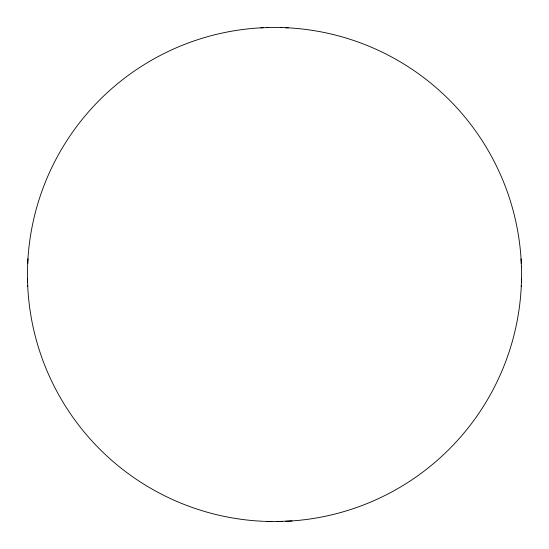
<?xml version="1.0" encoding="UTF-8"?>
<svg xmlns="http://www.w3.org/2000/svg" width="549" height="549" viewBox="0 0 549 549"><rect width="100%" height="100%" fill="white"/><g stroke="black" fill="none" stroke-linecap="round" stroke-linejoin="round"><path stroke-width="0.82" d="M521.262 286.489L521.509 278.954M27.587 266.327L27.958 258.654M292.061 520.926L276.456 521.543M260.837 27.827L268.639 27.519M264.282 521.337L271.885 521.536M280.663 27.525L288.273 27.834M521.056 258.888L521.426 266.69M27.477 278.405L27.724 286.214M521.433 266.944A247.05 247.05 0 0 1 521.433 282.056M521.31 285.418A247.05 247.05 0 0 1 285.418 521.31M282.056 521.433A247.05 247.05 0 0 1 266.944 521.433M263.582 521.31A247.05 247.05 0 0 1 27.69 285.418M27.567 282.056A247.05 247.05 0 0 1 27.567 266.944M27.69 263.582A247.05 247.05 0 0 1 263.582 27.69M266.944 27.567A247.05 247.05 0 0 1 282.056 27.567M285.418 27.69A247.05 247.05 0 0 1 521.31 263.582"/></g></svg>
